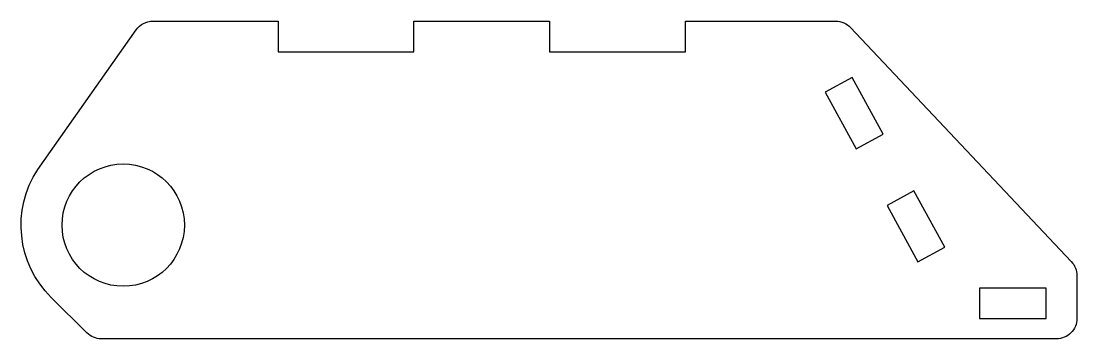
# Model space of a CAD drawing. Header units: millimetres. Extents: x -90 to 13, y 21 to 52.
import ezdxf

# ---------------------------------------------------------------- set-up
doc = ezdxf.new("R2010")
doc.units = ezdxf.units.MM
doc.layers.get('0').update_dxf_attribs({"linetype": 'CONTINUOUS'})

msp = doc.modelspace()

# ---------------------------------------------------------------- linework, layer by layer
for points in [[(-64.94, 52.13), (-64.94, 49.13), (-51.62, 49.13), (-51.62, 52.13), (-38.3, 52.13), (-38.3, 49.13), (-24.98, 49.13), (-24.98, 52.13), (-10.23, 52.13, -0.206464), (-8.78, 51.5), (12.87, 28.56, -0.191382), (13.42, 27.18), (13.42, 22.98, -0.414214), (11.42, 20.98), (-82.28, 20.98, -0.198361), (-83.69, 21.56), (-87.19, 25.04, -0.356051), (-88.52, 37.58), (-78.86, 51.28, -0.243775), (-77.22, 52.13)], [(-82.28, 20.98, -0.198361), (-83.69, 21.56), (-87.19, 25.04, -0.356051), (-88.52, 37.58), (-78.86, 51.28, -0.243775), (-77.22, 52.13), (-64.94, 52.13), (-64.94, 49.13), (-51.62, 49.13), (-51.62, 52.13), (-38.3, 52.13), (-38.3, 49.13), (-24.98, 49.13), (-24.98, 52.13), (-10.23, 52.13, -0.206464), (-8.78, 51.5), (12.87, 28.56, -0.191382), (13.42, 27.18), (13.42, 22.98, -0.414214), (11.42, 20.98)]]:
    msp.add_lwpolyline(points, format="xyb", close=True)
for points in [[(-8.23, 39.61), (-5.6, 41.04), (-8.62, 46.59), (-11.26, 45.15)], [(-8.23, 39.61), (-5.6, 41.04), (-8.62, 46.59), (-11.26, 45.15)], [(-2.17, 28.52), (0.46, 29.96), (-2.57, 35.5), (-5.2, 34.06)], [(-2.17, 28.52), (0.46, 29.96), (-2.57, 35.5), (-5.2, 34.06)], [(3.85, 25.94), (3.85, 22.98), (10.42, 22.98), (10.42, 25.94)], [(3.85, 25.94), (3.85, 22.98), (10.42, 22.98), (10.42, 25.94)]]:
    msp.add_lwpolyline(points, close=True)
msp.add_circle((-80.13, 32.13), 6)
msp.add_circle((-80.13, 32.13), 6)

doc.saveas('drawing.dxf')
